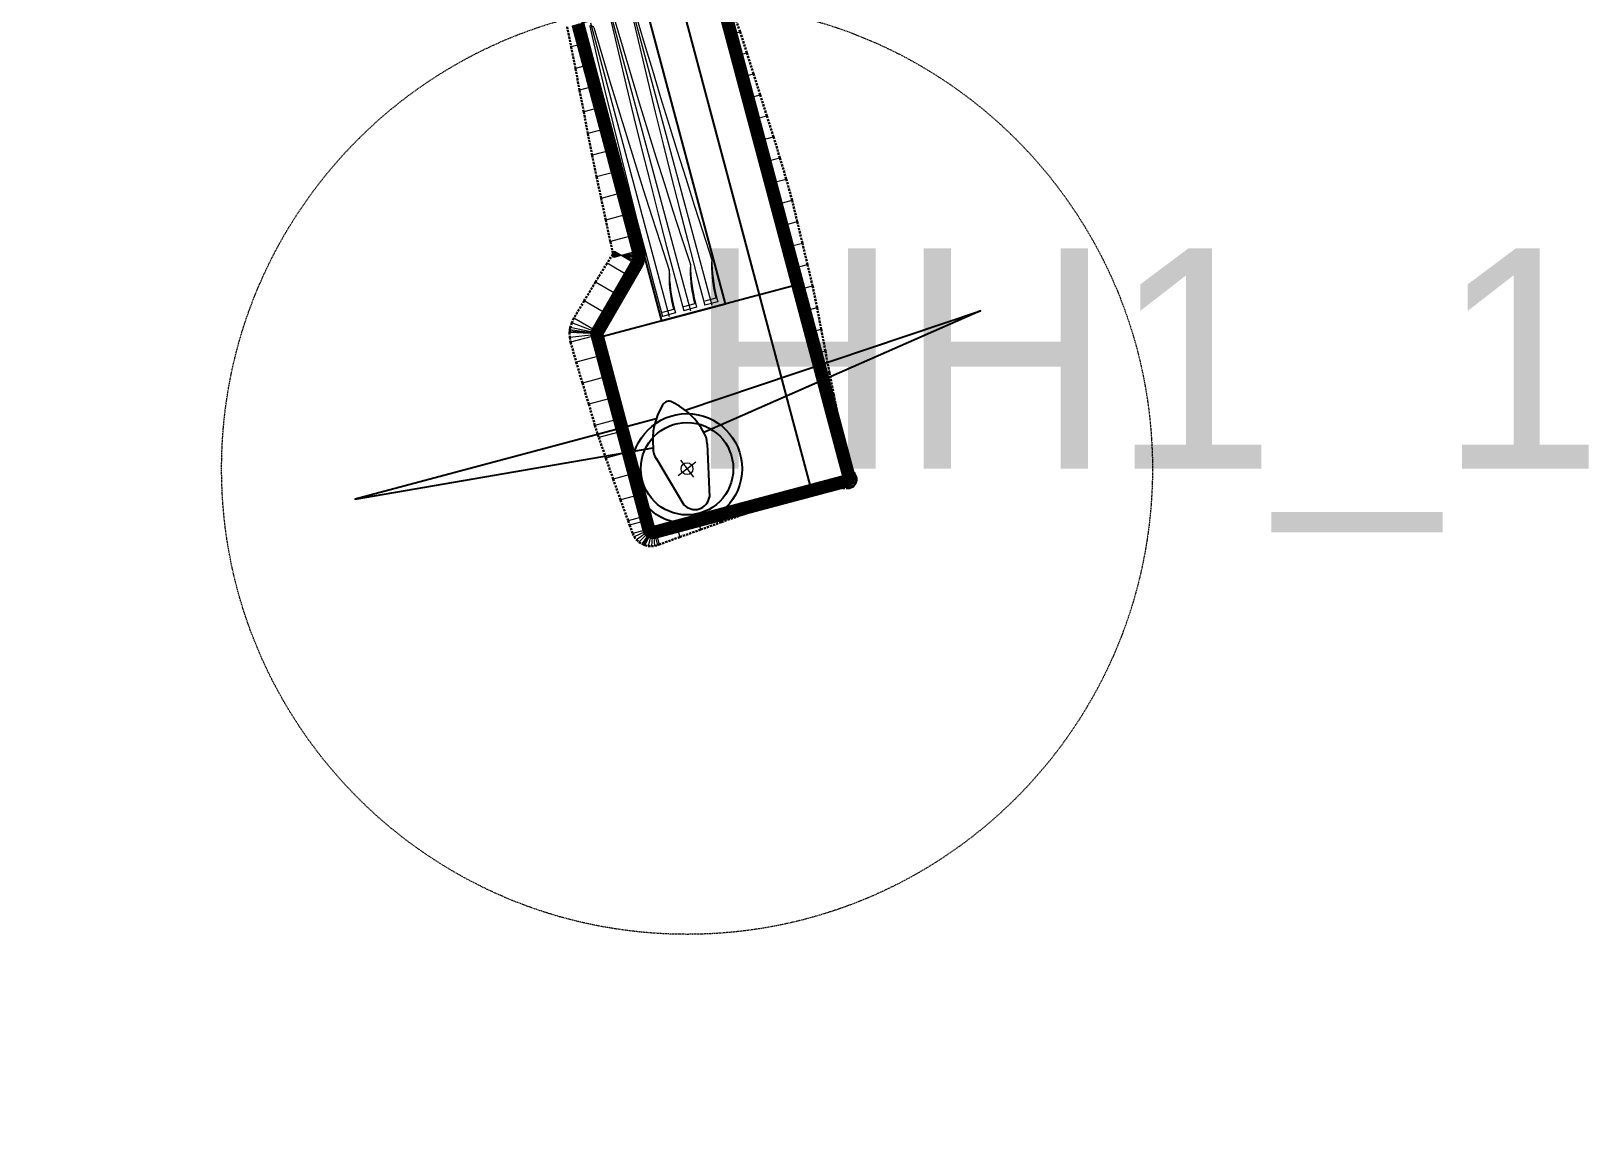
# Model space of a CAD drawing. Header units: metres. Extents: x 544752 to 548977, y 1840603 to 1844608.
# Drawn here: x 547932.8 to 548286.6, y 1840602.9 to 1840851.2 of the extents above; entities that cross this region are included whole.
import ezdxf

# ---------------------------------------------------------------- set-up
doc = ezdxf.new("R2010")
doc.units = ezdxf.units.M
doc.header["$MEASUREMENT"] = 0
doc.linetypes.add('ACAD_ISO02W100', pattern=[15, 12, -3])
doc.linetypes.add('Anordnung Grundriss$0$GESTRICHELT', pattern=[0.75, 0.5, -0.25])
doc.layers.add('Anordnung Grundriss$0$FBC-Windkraftstandort', color=7, linetype='Continuous')
doc.layers.add('C-ROAD', color=7, linetype='Continuous')
for name, color, linetype, lineweight in [('C-ROAD-CORR', 5, 'Continuous', 0), ('C-ROAD-MARK', 212, 'Continuous', 0), ('C-ROAD-STAN', 11, 'Continuous', 0), ('Line5', 5, 'Continuous', 13), ('Line7', 7, 'Continuous', 20), ('Đường', 5, 'ACAD_ISO02W100', 5)]:
    doc.layers.add(name, color=color, linetype=linetype, lineweight=lineweight)

# ---------------------------------------------------------------- blocks, each defined once
blk = doc.blocks.new('TB')
at = {"layer": 'Anordnung Grundriss$0$FBC-Windkraftstandort', "color": 1, "ltscale": 0.2}
for points in [[(-10.82, 8.26), (15.12, 74.06), (-4.2, 8.21)], [(-1.79, 7.15), (7.8, -0.26)], [(-13.55, 1.93), (-43.7, -62.06), (-8.99, -2.86)], [(-6.56, -3.89), (5.41, -5.8)]]:
    blk.add_lwpolyline(points, dxfattribs=at)
for radius in [12.5, 10.5]:
    blk.add_circle((-0.4, 0), radius, dxfattribs=at)
for centre, radius, start, end in [((-13.57, 5.69), 1.57, 109.7536, 203.5071), ((-7.62, -6.81), 15.4, 77.1765, 114.8722), ((-4.73, 3.7), 4.54, 49.5307, 83.3267), ((-0.39, 9.92), 15.4, 198.3885, 236.0841), ((-6.07, 0.61), 4.54, 229.934, 263.7299), ((5.26, -2.45), 3.36, 272.6116, 40.6491)]:
    blk.add_arc(centre, radius, start, end, dxfattribs=at)
at = {"layer": 'Defpoints', "color": 5, "linetype": 'Anordnung Grundriss$0$GESTRICHELT', "lineweight": 5, "ltscale": 0.2}
blk.add_circle((-0.4, 0), 105.73, dxfattribs=at)
at = {"layer": 'Line7', "color": 4, "lineweight": 5}
for p, q in [((-2.87, 0.11), (2.06, -0.11)), ((-0.52, -2.57), (-0.29, 2.57))]:
    blk.add_line(p, q, dxfattribs=at)
at = {"layer": 'Line7', "color": 1}
blk.add_circle((-0.4, 0), 1.35, dxfattribs=at)
blk = doc.blocks.new('FREFEWRFERWF')
at = {"layer": 'Line5', "color": 5}
for p, q in [((-12.76, -0.82), (-14.44, 70.21)), ((-7.21, -0.68), (-8.89, 70.34)), ((-1.67, -0.55), (-3.35, 70.47)), ((-14.24, 0.57), (-11.33, 0.64)), ((-8.7, 0.7), (-5.79, 0.77)), ((-3.36, -0.08), (0, 0)), ((-3.16, 0.83), (-0.25, 0.9)), ((-14.45, -0.34), (-11.09, -0.26)), ((-8.91, -0.21), (-5.54, -0.13))]:
    blk.add_line(p, q, dxfattribs=at)
at = {"layer": 'Line5', "color": 5, "flags": 128}
for points in [[(-14.86, 69.09), (-14.81, 69.18), (-14.74, 69.28), (-14.67, 69.36), (-14.59, 69.44), (-14.5, 69.5), (-14.4, 69.56), (-14.3, 69.61), (-14.19, 69.65), (-14.08, 69.68)], [(-14.08, 69.68), (-14.07, 69.68), (-14.05, 69.68), (-14.03, 69.67), (-14.02, 69.67), (-14, 69.65), (-13.99, 69.64), (-13.98, 69.63), (-13.98, 69.61), (-13.98, 69.59)], [(-13.98, 69.59), (-13.51, 61.84), (-13.08, 54.08), (-12.69, 46.32), (-12.33, 38.56), (-12.01, 30.8), (-11.73, 23.04), (-11.48, 15.27), (-11.26, 7.5), (-11.09, -0.26)], [(-9.33, 69.18), (-9.33, 69.18), (-9.33, 69.19), (-9.33, 69.19), (-9.33, 69.2), (-9.33, 69.2), (-9.33, 69.21), (-9.33, 69.21), (-9.32, 69.21), (-9.32, 69.22)], [(-9.32, 69.22), (-9.27, 69.32), (-9.2, 69.41), (-9.13, 69.49), (-9.04, 69.57), (-8.95, 69.64), (-8.86, 69.69), (-8.76, 69.74), (-8.65, 69.78), (-8.54, 69.81)], [(-8.54, 69.81), (-8.52, 69.81), (-8.51, 69.81), (-8.49, 69.8), (-8.47, 69.8), (-8.46, 69.79), (-8.45, 69.77), (-8.44, 69.76), (-8.44, 69.74), (-8.43, 69.72)], [(-8.43, 69.72), (-7.97, 61.97), (-7.54, 54.21), (-7.15, 46.45), (-6.79, 38.69), (-6.47, 30.93), (-6.18, 23.17), (-5.93, 15.4), (-5.72, 7.64), (-5.54, -0.13)], [(-3.79, 69.31), (-3.82, 62.71), (-3.87, 56.12), (-3.94, 49.52), (-4.04, 42.93), (-4.16, 36.33), (-4.3, 29.74), (-4.47, 23.14), (-4.66, 16.55), (-4.87, 9.96)], [(-3.79, 69.31), (-3.79, 69.31), (-3.79, 69.32), (-3.79, 69.32), (-3.79, 69.33), (-3.78, 69.33), (-3.78, 69.34), (-3.78, 69.34), (-3.78, 69.35), (-3.78, 69.35)], [(-3.78, 69.35), (-3.72, 69.45), (-3.66, 69.54), (-3.58, 69.62), (-3.5, 69.7), (-3.41, 69.77), (-3.31, 69.83), (-3.21, 69.87), (-3.11, 69.91), (-3, 69.94)], [(-3, 69.94), (-2.98, 69.94), (-2.96, 69.94), (-2.95, 69.94), (-2.93, 69.93), (-2.92, 69.92), (-2.91, 69.9), (-2.9, 69.89), (-2.89, 69.87), (-2.89, 69.86)], [(-2.89, 69.86), (-2.43, 62.1), (-2, 54.34), (-1.6, 46.58), (-1.25, 38.82), (-0.93, 31.06), (-0.64, 23.3), (-0.39, 15.53), (-0.18, 7.77), (0, 0)], [(-14.87, 69.05), (-14.9, 62.45), (-14.95, 55.86), (-15.03, 49.26), (-15.12, 42.67), (-15.24, 36.07), (-15.39, 29.48), (-15.56, 22.88), (-15.75, 16.29), (-15.96, 9.7)], [(-14.87, 69.05), (-14.87, 69.05), (-14.87, 69.06), (-14.87, 69.06), (-14.87, 69.07), (-14.87, 69.07), (-14.87, 69.07), (-14.87, 69.08), (-14.87, 69.08), (-14.86, 69.09)], [(-9.33, 69.18), (-9.36, 62.58), (-9.41, 55.99), (-9.48, 49.39), (-9.58, 42.8), (-9.7, 36.2), (-9.85, 29.61), (-10.01, 23.01), (-10.2, 16.42), (-10.42, 9.83)], [(-15.94, 9.55), (-15.95, 9.57), (-15.95, 9.59), (-15.95, 9.6), (-15.96, 9.62), (-15.96, 9.63), (-15.96, 9.65), (-15.96, 9.67), (-15.96, 9.68), (-15.96, 9.7)], [(-15.94, 9.55), (-15.6, 8.59), (-15.3, 7.62), (-15.03, 6.63), (-14.8, 5.64), (-14.61, 4.63), (-14.46, 3.63), (-14.35, 2.61), (-14.28, 1.59), (-14.24, 0.57)], [(-15.94, 9.55), (-15.64, 8.48), (-15.38, 7.4), (-15.14, 6.31), (-14.95, 5.21), (-14.78, 4.11), (-14.65, 3), (-14.55, 1.89), (-14.48, 0.77), (-14.45, -0.34)], [(-10.4, 9.69), (-10.4, 9.7), (-10.41, 9.72), (-10.41, 9.73), (-10.41, 9.75), (-10.41, 9.76), (-10.42, 9.78), (-10.42, 9.8), (-10.42, 9.81), (-10.42, 9.83)], [(-10.4, 9.69), (-10.06, 8.72), (-9.75, 7.75), (-9.49, 6.76), (-9.26, 5.77), (-9.07, 4.77), (-8.92, 3.76), (-8.81, 2.74), (-8.73, 1.72), (-8.7, 0.7)], [(-10.4, 9.69), (-10.1, 8.61), (-9.83, 7.53), (-9.6, 6.44), (-9.4, 5.34), (-9.24, 4.24), (-9.1, 3.13), (-9, 2.02), (-8.94, 0.9), (-8.91, -0.21)], [(-4.86, 9.82), (-4.86, 9.83), (-4.86, 9.85), (-4.87, 9.86), (-4.87, 9.88), (-4.87, 9.9), (-4.87, 9.91), (-4.87, 9.93), (-4.87, 9.94), (-4.87, 9.96)], [(-4.86, 9.82), (-4.51, 8.85), (-4.21, 7.88), (-3.94, 6.89), (-3.72, 5.9), (-3.53, 4.9), (-3.38, 3.89), (-3.26, 2.87), (-3.19, 1.85), (-3.16, 0.83)], [(-4.86, 9.82), (-4.56, 8.74), (-4.29, 7.66), (-4.06, 6.57), (-3.86, 5.47), (-3.69, 4.37), (-3.56, 3.26), (-3.46, 2.15), (-3.39, 1.04), (-3.36, -0.08)]]:
    blk.add_lwpolyline(points, dxfattribs=at)
at = {"layer": 'Line7', "color": 7}
for p, q in [((-15.96, 9.63), (-15.96, 9.63)), ((-15.96, 9.63), (-15.96, 9.63)), ((-15.96, 9.63), (-15.96, 9.63)), ((-11.32, 9.73), (-11.32, 9.73)), ((-11.32, 9.73), (-11.32, 9.73)), ((-11.32, 9.73), (-11.32, 9.73)), ((-10.41, 9.76), (-10.41, 9.76)), ((-10.41, 9.76), (-10.41, 9.76)), ((-10.41, 9.76), (-10.41, 9.76)), ((-5.78, 9.87), (-5.78, 9.87)), ((-5.78, 9.87), (-5.78, 9.87)), ((-5.78, 9.87), (-5.78, 9.87)), ((-4.87, 9.89), (-4.87, 9.89)), ((-4.87, 9.89), (-4.87, 9.89)), ((-4.87, 9.89), (-4.87, 9.89)), ((-0.24, 10), (-0.24, 10)), ((-0.24, 10), (-0.24, 10)), ((-0.24, 10), (-0.24, 10))]:
    blk.add_line(p, q, dxfattribs=at)
blk = doc.blocks.new('RFEWF34RF')
blk.add_lwpolyline([(467558.37, 1441381.47), (467628.37, 1441381.47), (467628.37, 1441366.47), (467558.37, 1441366.47)], close=True)
at = {"xscale": 0.9, "yscale": 0.9714285714285716, "zscale": 0.9714285714285716, "rotation": 268.6444939923905}
blk.add_blockref('FREFEWRFERWF', (467559.27, 1441366.93), dxfattribs=at)
blk = doc.blocks.new('GFERFERF')
blk.add_lwpolyline([(467513.37, 1441358.47), (467628.37, 1441358.47), (467628.37, 1441366.47), (467513.37, 1441366.47)], close=True)
blk = doc.blocks.new('VƯERFEWRFER')
blk.add_lwpolyline([(467558.37, 1441403.47), (467513.37, 1441403.47), (467513.37, 1441358.47), (467558.37, 1441358.47)], close=True)
blk = doc.blocks.new('fcwdăed')
at = {"xscale": -1, "rotation": 19.89216182940478}
for name, p in [('GFERFERF', (1396356.81, 242240.54, -3.32)), ('VƯERFEWRFER', (1396369.4, 242205.74, -3.32)), ('RFEWF34RF', (1396367.36, 242211.39, -3.32))]:
    blk.add_blockref(name, p, dxfattribs=at)
blk = doc.blocks.new('STA')
blk.add_circle((0, 0), 0.036)
blk = doc.blocks.new('PI')
h = blk.add_hatch(color=256)
h.dxf.hatch_style = 1
h.paths.add_polyline_path([(0.011, 0, 1), (-0.011, 0, 1)])
at = {"xscale": 0.3048, "yscale": 0.3048, "zscale": 0.3048}
blk.add_blockref('STA', (0, 0), dxfattribs=at)

msp = doc.modelspace()

# ---------------------------------------------------------------- linework, layer by layer
at = {"layer": 'C-ROAD', "color": 3, "linetype": 'Continuous', "lineweight": 13}
for p, q in [((548071.17, 1840799.71), (548070.34, 1840798.26)), ((548070.74, 1840801.32), (548071.17, 1840799.71)), ((548061.46, 1840782.93), (548061.25, 1840782.57)), ((548061.25, 1840782.57), (548061.36, 1840782.17)), ((548117.81, 1840749.01), (548118.77, 1840749.27)), ((548118.77, 1840749.27), (548118.52, 1840750.23)), ((548073.1, 1840738.13), (548073.36, 1840737.16)), ((548073.36, 1840737.16), (548074.33, 1840737.42))]:
    msp.add_line(p, q, dxfattribs=at)
at = {"layer": 'C-ROAD', "color": 1, "linetype": 'ACAD_ISO02W100', "lineweight": 60, "ltscale": 0.1, "const_width": 3, "flags": 128}
for points in [[(548118.52, 1840750.23), (548088.89, 1840861.35)], [(548057, 1840852.85), (548070.74, 1840801.32)], [(548070.34, 1840798.26), (548061.46, 1840782.93)], [(548061.36, 1840782.17), (548067.16, 1840760.42)], [(548067.16, 1840760.42), (548073.1, 1840738.13)], [(548074.33, 1840737.42), (548117.81, 1840749.01)]]:
    msp.add_lwpolyline(points, dxfattribs=at)
at = {"layer": 'C-ROAD', "color": 1, "linetype": 'ACAD_ISO02W100', "lineweight": -3, "ltscale": 0.1, "const_width": 3, "flags": 128}
for points in [[(548070.74, 1840801.32, -0.19891), (548070.34, 1840798.26)], [(548061.46, 1840782.93, 0.198912), (548061.36, 1840782.17)], [(548117.81, 1840749.01, 0.414214), (548118.52, 1840750.23)], [(548073.1, 1840738.13, 0.414214), (548074.33, 1840737.42)]]:
    msp.add_lwpolyline(points, format="xyb", dxfattribs=at)
at = {"layer": 'C-ROAD-CORR', "color": 160, "linetype": 'Continuous'}
for p, q in [((548091.78, 1840850.52, 500.94), (548093.83, 1840851.07, 503.07)), ((548091.78, 1840850.52, 500.94), (548093.83, 1840851.07, 503.07)), ((548091.78, 1840850.52, 500.94), (548093.83, 1840851.07, 503.07)), ((548091.78, 1840850.52, 500.94), (548093.83, 1840851.07, 503.07)), ((548058.2, 1840848.36, 501.07), (548055.47, 1840847.63, 503.9)), ((548058.2, 1840848.36, 501.07), (548055.47, 1840847.63, 503.9)), ((548058.2, 1840848.36, 501.07), (548055.47, 1840847.63, 503.9)), ((548058.2, 1840848.36, 501.07), (548055.47, 1840847.63, 503.9)), ((548093.06, 1840845.69, 500.84), (548095.38, 1840846.3, 503.24)), ((548093.06, 1840845.69, 500.84), (548095.38, 1840846.3, 503.24)), ((548093.06, 1840845.69, 500.84), (548095.38, 1840846.3, 503.24)), ((548093.06, 1840845.69, 500.84), (548095.38, 1840846.3, 503.24)), ((548059.49, 1840843.53, 500.97), (548056.45, 1840842.72, 504.11)), ((548059.49, 1840843.53, 500.97), (548056.45, 1840842.72, 504.11)), ((548059.49, 1840843.53, 500.97), (548056.45, 1840842.72, 504.11)), ((548059.49, 1840843.53, 500.97), (548056.45, 1840842.72, 504.11)), ((548094.35, 1840840.86, 500.74), (548096.88, 1840841.53, 503.36)), ((548094.35, 1840840.86, 500.74), (548096.88, 1840841.53, 503.36)), ((548094.35, 1840840.86, 500.74), (548096.88, 1840841.53, 503.36)), ((548094.35, 1840840.86, 500.74), (548096.88, 1840841.53, 503.36)), ((548060.77, 1840838.7, 500.87), (548057.38, 1840837.79, 504.39)), ((548060.77, 1840838.7, 500.87), (548057.38, 1840837.79, 504.39)), ((548060.77, 1840838.7, 500.87), (548057.38, 1840837.79, 504.39)), ((548060.77, 1840838.7, 500.87), (548057.38, 1840837.79, 504.39)), ((548062.06, 1840833.87, 500.77), (548058.33, 1840832.87, 504.64)), ((548062.06, 1840833.87, 500.77), (548058.33, 1840832.87, 504.64)), ((548062.06, 1840833.87, 500.77), (548058.33, 1840832.87, 504.64)), ((548062.06, 1840833.87, 500.77), (548058.33, 1840832.87, 504.64)), ((548095.64, 1840836.02, 500.64), (548098.38, 1840836.76, 503.48)), ((548095.64, 1840836.02, 500.64), (548098.38, 1840836.76, 503.48)), ((548095.64, 1840836.02, 500.64), (548098.38, 1840836.76, 503.48)), ((548095.64, 1840836.02, 500.64), (548098.38, 1840836.76, 503.48)), ((548096.93, 1840831.19, 500.54), (548099.89, 1840831.98, 503.6)), ((548096.93, 1840831.19, 500.54), (548099.89, 1840831.98, 503.6)), ((548096.93, 1840831.19, 500.54), (548099.89, 1840831.98, 503.6)), ((548096.93, 1840831.19, 500.54), (548099.89, 1840831.98, 503.6)), ((548063.35, 1840829.04, 500.67), (548059.27, 1840827.95, 504.89)), ((548063.35, 1840829.04, 500.67), (548059.27, 1840827.95, 504.89)), ((548063.35, 1840829.04, 500.67), (548059.27, 1840827.95, 504.89)), ((548063.35, 1840829.04, 500.67), (548059.27, 1840827.95, 504.89)), ((548098.22, 1840826.36, 500.44), (548101.43, 1840827.22, 503.77)), ((548098.22, 1840826.36, 500.44), (548101.43, 1840827.22, 503.77)), ((548098.22, 1840826.36, 500.44), (548101.43, 1840827.22, 503.77)), ((548098.22, 1840826.36, 500.44), (548101.43, 1840827.22, 503.77)), ((548064.64, 1840824.2, 500.57), (548060.22, 1840823.03, 505.15)), ((548064.64, 1840824.2, 500.57), (548060.22, 1840823.03, 505.15)), ((548064.64, 1840824.2, 500.57), (548060.22, 1840823.03, 505.15)), ((548064.64, 1840824.2, 500.57), (548060.22, 1840823.03, 505.15)), ((548065.93, 1840819.37, 500.47), (548061.25, 1840818.13, 505.31)), ((548065.93, 1840819.37, 500.47), (548061.25, 1840818.13, 505.31)), ((548065.93, 1840819.37, 500.47), (548061.25, 1840818.13, 505.31)), ((548065.93, 1840819.37, 500.47), (548061.25, 1840818.13, 505.31)), ((548099.5, 1840821.53, 500.34), (548102.89, 1840822.43, 503.85)), ((548099.5, 1840821.53, 500.34), (548102.89, 1840822.43, 503.85)), ((548099.5, 1840821.53, 500.34), (548102.89, 1840822.43, 503.85)), ((548099.5, 1840821.53, 500.34), (548102.89, 1840822.43, 503.85)), ((548100.79, 1840816.7, 500.24), (548104.33, 1840817.64, 503.9)), ((548100.79, 1840816.7, 500.24), (548104.33, 1840817.64, 503.9)), ((548100.79, 1840816.7, 500.24), (548104.33, 1840817.64, 503.9)), ((548100.79, 1840816.7, 500.24), (548104.33, 1840817.64, 503.9)), ((548067.22, 1840814.54, 500.37), (548062.29, 1840813.23, 505.47)), ((548067.22, 1840814.54, 500.37), (548062.29, 1840813.23, 505.47)), ((548067.22, 1840814.54, 500.37), (548062.29, 1840813.23, 505.47)), ((548067.22, 1840814.54, 500.37), (548062.29, 1840813.23, 505.47)), ((548102.08, 1840811.87, 500.14), (548105.66, 1840812.82, 503.84)), ((548102.08, 1840811.87, 500.14), (548105.66, 1840812.82, 503.84)), ((548102.08, 1840811.87, 500.14), (548105.66, 1840812.82, 503.84)), ((548102.08, 1840811.87, 500.14), (548105.66, 1840812.82, 503.84)), ((548068.5, 1840809.71, 500.27), (548063.33, 1840808.33, 505.63)), ((548068.5, 1840809.71, 500.27), (548063.33, 1840808.33, 505.63)), ((548068.5, 1840809.71, 500.27), (548063.33, 1840808.33, 505.63)), ((548068.5, 1840809.71, 500.27), (548063.33, 1840808.33, 505.63)), ((548103.37, 1840807.04, 500.04), (548106.83, 1840807.96, 503.62)), ((548103.37, 1840807.04, 500.04), (548106.83, 1840807.96, 503.62)), ((548103.37, 1840807.04, 500.04), (548106.83, 1840807.96, 503.62)), ((548103.37, 1840807.04, 500.04), (548106.83, 1840807.96, 503.62)), ((548069.79, 1840804.88, 500.17), (548064.37, 1840803.43, 505.78)), ((548069.79, 1840804.88, 500.17), (548064.37, 1840803.43, 505.78)), ((548069.79, 1840804.88, 500.17), (548064.37, 1840803.43, 505.78)), ((548069.79, 1840804.88, 500.17), (548064.37, 1840803.43, 505.78)), ((548104.66, 1840802.21, 499.94), (548107.99, 1840803.1, 503.39)), ((548104.66, 1840802.21, 499.94), (548107.99, 1840803.1, 503.39)), ((548104.66, 1840802.21, 499.94), (548107.99, 1840803.1, 503.39)), ((548104.66, 1840802.21, 499.94), (548107.99, 1840803.1, 503.39)), ((548068.76, 1840795.54, 500), (548063.62, 1840798.51, 505.93)), ((548068.76, 1840795.54, 500), (548063.62, 1840798.51, 505.93)), ((548068.76, 1840795.54, 500), (548063.62, 1840798.51, 505.93)), ((548068.76, 1840795.54, 500), (548063.62, 1840798.51, 505.93)), ((548070.87, 1840800.02, 500.07), (548065.07, 1840800.4, 505.88)), ((548070.87, 1840800.02, 500.07), (548065.07, 1840800.4, 505.88)), ((548070.87, 1840800.02, 500.07), (548065.07, 1840800.4, 505.88)), ((548070.87, 1840800.02, 500.07), (548065.07, 1840800.4, 505.88)), ((548070.88, 1840800.27, 500.08), (548065.07, 1840800.28, 505.89)), ((548070.88, 1840800.27, 500.08), (548065.07, 1840800.28, 505.89)), ((548070.88, 1840800.27, 500.08), (548065.07, 1840800.28, 505.89)), ((548070.88, 1840800.27, 500.08), (548065.07, 1840800.28, 505.89)), ((548070.84, 1840799.75, 500.07), (548065.08, 1840800.51, 505.88)), ((548070.84, 1840799.75, 500.07), (548065.08, 1840800.51, 505.88)), ((548070.84, 1840799.75, 500.07), (548065.08, 1840800.51, 505.88)), ((548070.84, 1840799.75, 500.07), (548065.08, 1840800.51, 505.88)), ((548070.84, 1840800.8, 500.09), (548065.09, 1840800.05, 505.89)), ((548070.84, 1840800.8, 500.09), (548065.09, 1840800.05, 505.89)), ((548070.84, 1840800.8, 500.09), (548065.09, 1840800.05, 505.89)), ((548070.84, 1840800.8, 500.09), (548065.09, 1840800.05, 505.89)), ((548070.74, 1840799.23, 500.06), (548065.13, 1840800.74, 505.87)), ((548070.74, 1840799.23, 500.06), (548065.13, 1840800.74, 505.87)), ((548070.74, 1840799.23, 500.06), (548065.13, 1840800.74, 505.87)), ((548070.74, 1840799.23, 500.06), (548065.13, 1840800.74, 505.87)), ((548070.74, 1840801.32, 500.1), (548065.14, 1840799.82, 505.9)), ((548070.74, 1840801.32, 500.1), (548065.14, 1840799.82, 505.9)), ((548070.74, 1840801.32, 500.1), (548065.14, 1840799.82, 505.9)), ((548070.74, 1840801.32, 500.1), (548065.14, 1840799.82, 505.9)), ((548070.57, 1840798.74, 500.05), (548065.2, 1840800.97, 505.86)), ((548070.57, 1840798.74, 500.05), (548065.2, 1840800.97, 505.86)), ((548070.57, 1840798.74, 500.05), (548065.2, 1840800.97, 505.86)), ((548070.57, 1840798.74, 500.05), (548065.2, 1840800.97, 505.86)), ((548070.34, 1840798.26, 500.04), (548065.31, 1840801.18, 505.85)), ((548070.34, 1840798.26, 500.04), (548065.31, 1840801.18, 505.85)), ((548070.34, 1840798.26, 500.04), (548065.31, 1840801.18, 505.85)), ((548070.34, 1840798.26, 500.04), (548065.31, 1840801.18, 505.85)), ((548105.95, 1840797.38, 499.84), (548109.15, 1840798.23, 503.16)), ((548105.95, 1840797.38, 499.84), (548109.15, 1840798.23, 503.16)), ((548105.95, 1840797.38, 499.84), (548109.15, 1840798.23, 503.16)), ((548105.95, 1840797.38, 499.84), (548109.15, 1840798.23, 503.16)), ((548066.25, 1840791.21, 499.93), (548060.99, 1840794.25, 506.01)), ((548066.25, 1840791.21, 499.93), (548060.99, 1840794.25, 506.01)), ((548066.25, 1840791.21, 499.93), (548060.99, 1840794.25, 506.01)), ((548066.25, 1840791.21, 499.93), (548060.99, 1840794.25, 506.01)), ((548107.23, 1840792.54, 499.74), (548110.31, 1840793.36, 502.93)), ((548107.23, 1840792.54, 499.74), (548110.31, 1840793.36, 502.93)), ((548107.23, 1840792.54, 499.74), (548110.31, 1840793.36, 502.93)), ((548107.23, 1840792.54, 499.74), (548110.31, 1840793.36, 502.93)), ((548063.75, 1840786.88, 499.86), (548058.43, 1840789.96, 506)), ((548063.75, 1840786.88, 499.86), (548058.43, 1840789.96, 506)), ((548063.75, 1840786.88, 499.86), (548058.43, 1840789.96, 506)), ((548063.75, 1840786.88, 499.86), (548058.43, 1840789.96, 506)), ((548108.52, 1840787.71, 499.64), (548111.32, 1840788.46, 502.53)), ((548108.52, 1840787.71, 499.64), (548111.32, 1840788.46, 502.53)), ((548108.52, 1840787.71, 499.64), (548111.32, 1840788.46, 502.53)), ((548108.52, 1840787.71, 499.64), (548111.32, 1840788.46, 502.53)), ((548061.35, 1840782.64, 499.79), (548055.27, 1840783.94, 506)), ((548061.35, 1840782.64, 499.79), (548055.27, 1840783.94, 506)), ((548061.35, 1840782.64, 499.79), (548055.27, 1840783.94, 506)), ((548061.35, 1840782.64, 499.79), (548055.27, 1840783.94, 506)), ((548061.39, 1840782.79, 499.79), (548055.6, 1840785.02, 506)), ((548061.39, 1840782.79, 499.79), (548055.6, 1840785.02, 506)), ((548061.39, 1840782.79, 499.79), (548055.6, 1840785.02, 506)), ((548061.39, 1840782.79, 499.79), (548055.6, 1840785.02, 506)), ((548061.46, 1840782.93, 499.79), (548056.09, 1840786.04, 506)), ((548061.46, 1840782.93, 499.79), (548056.09, 1840786.04, 506)), ((548061.46, 1840782.93, 499.79), (548056.09, 1840786.04, 506)), ((548061.46, 1840782.93, 499.79), (548056.09, 1840786.04, 506)), ((548061.33, 1840782.48, 499.78), (548055.12, 1840782.82, 506)), ((548061.33, 1840782.48, 499.78), (548055.12, 1840782.82, 506)), ((548061.33, 1840782.48, 499.78), (548055.12, 1840782.82, 506)), ((548061.33, 1840782.48, 499.78), (548055.12, 1840782.82, 506)), ((548061.33, 1840782.52, 499.79), (548055.14, 1840783.08, 506)), ((548061.33, 1840782.52, 499.79), (548055.14, 1840783.08, 506)), ((548061.33, 1840782.52, 499.79), (548055.14, 1840783.08, 506)), ((548061.33, 1840782.52, 499.79), (548055.14, 1840783.08, 506)), ((548061.33, 1840782.33, 499.78), (548055.14, 1840781.68, 506)), ((548061.33, 1840782.33, 499.78), (548055.14, 1840781.68, 506)), ((548061.33, 1840782.33, 499.78), (548055.14, 1840781.68, 506)), ((548061.33, 1840782.33, 499.78), (548055.14, 1840781.68, 506)), ((548061.33, 1840782.56, 499.79), (548055.17, 1840783.38, 506)), ((548061.33, 1840782.56, 499.79), (548055.17, 1840783.38, 506)), ((548061.33, 1840782.56, 499.79), (548055.17, 1840783.38, 506)), ((548061.33, 1840782.56, 499.79), (548055.17, 1840783.38, 506)), ((548061.36, 1840782.17, 499.78), (548055.35, 1840780.57, 506)), ((548061.36, 1840782.17, 499.78), (548055.35, 1840780.57, 506)), ((548061.36, 1840782.17, 499.78), (548055.35, 1840780.57, 506)), ((548061.36, 1840782.17, 499.78), (548055.35, 1840780.57, 506)), ((548109.81, 1840782.88, 499.54), (548112.28, 1840783.54, 502.1)), ((548109.81, 1840782.88, 499.54), (548112.28, 1840783.54, 502.1)), ((548109.81, 1840782.88, 499.54), (548112.28, 1840783.54, 502.1)), ((548109.81, 1840782.88, 499.54), (548112.28, 1840783.54, 502.1)), ((548062.56, 1840777.68, 499.69), (548056.61, 1840776.09, 505.84)), ((548062.56, 1840777.68, 499.69), (548056.61, 1840776.09, 505.84)), ((548062.56, 1840777.68, 499.69), (548056.61, 1840776.09, 505.84)), ((548062.56, 1840777.68, 499.69), (548056.61, 1840776.09, 505.84)), ((548111.1, 1840778.05, 499.44), (548113.21, 1840778.61, 501.62)), ((548111.1, 1840778.05, 499.44), (548113.21, 1840778.61, 501.62)), ((548111.1, 1840778.05, 499.44), (548113.21, 1840778.61, 501.62)), ((548111.1, 1840778.05, 499.44), (548113.21, 1840778.61, 501.62)), ((548112.39, 1840773.22, 499.34), (548114.13, 1840773.68, 501.15)), ((548112.39, 1840773.22, 499.34), (548114.13, 1840773.68, 501.15)), ((548112.39, 1840773.22, 499.34), (548114.13, 1840773.68, 501.15)), ((548112.39, 1840773.22, 499.34), (548114.13, 1840773.68, 501.15)), ((548063.84, 1840772.85, 499.59), (548058.04, 1840771.3, 505.59)), ((548063.84, 1840772.85, 499.59), (548058.04, 1840771.3, 505.59)), ((548063.84, 1840772.85, 499.59), (548058.04, 1840771.3, 505.59)), ((548063.84, 1840772.85, 499.59), (548058.04, 1840771.3, 505.59)), ((548065.13, 1840768.02, 499.49), (548059.48, 1840766.51, 505.34)), ((548065.13, 1840768.02, 499.49), (548059.48, 1840766.51, 505.34)), ((548065.13, 1840768.02, 499.49), (548059.48, 1840766.51, 505.34)), ((548065.13, 1840768.02, 499.49), (548059.48, 1840766.51, 505.34)), ((548113.68, 1840768.39, 499.24), (548115.1, 1840768.77, 500.72)), ((548113.68, 1840768.39, 499.24), (548115.1, 1840768.77, 500.72)), ((548113.68, 1840768.39, 499.24), (548115.1, 1840768.77, 500.72)), ((548113.68, 1840768.39, 499.24), (548115.1, 1840768.77, 500.72)), ((548066.42, 1840763.19, 499.39), (548060.87, 1840761.71, 505.13)), ((548066.42, 1840763.19, 499.39), (548060.87, 1840761.71, 505.13)), ((548066.42, 1840763.19, 499.39), (548060.87, 1840761.71, 505.13)), ((548066.42, 1840763.19, 499.39), (548060.87, 1840761.71, 505.13)), ((548114.96, 1840763.56, 499.14), (548116.08, 1840763.86, 500.3)), ((548114.96, 1840763.56, 499.14), (548116.08, 1840763.86, 500.3)), ((548114.96, 1840763.56, 499.14), (548116.08, 1840763.86, 500.3)), ((548114.96, 1840763.56, 499.14), (548116.08, 1840763.86, 500.3)), ((548067.16, 1840760.42, 499.33), (548061.74, 1840758.97, 504.94)), ((548067.16, 1840760.42, 499.33), (548061.74, 1840758.97, 504.94)), ((548067.16, 1840760.42, 499.33), (548061.74, 1840758.97, 504.94)), ((548067.16, 1840760.42, 499.33), (548061.74, 1840758.97, 504.94)), ((548068.45, 1840755.59, 499.23), (548063.37, 1840754.23, 504.48)), ((548068.45, 1840755.59, 499.23), (548063.37, 1840754.23, 504.48)), ((548068.45, 1840755.59, 499.23), (548063.37, 1840754.23, 504.48)), ((548068.45, 1840755.59, 499.23), (548063.37, 1840754.23, 504.48)), ((548116.25, 1840758.73, 499.04), (548116.76, 1840758.86, 499.57)), ((548116.25, 1840758.73, 499.04), (548116.76, 1840758.86, 499.57)), ((548116.25, 1840758.73, 499.04), (548116.76, 1840758.86, 499.57)), ((548116.25, 1840758.73, 499.04), (548116.76, 1840758.86, 499.57)), ((548117.54, 1840753.89, 498.94), (548117.88, 1840753.98, 498.71)), ((548117.54, 1840753.89, 498.94), (548117.88, 1840753.98, 498.71)), ((548117.54, 1840753.89, 498.94), (548117.88, 1840753.98, 498.71)), ((548117.54, 1840753.89, 498.94), (548117.88, 1840753.98, 498.71)), ((548069.73, 1840750.75, 499.13), (548065.01, 1840749.5, 504.01)), ((548069.73, 1840750.75, 499.13), (548065.01, 1840749.5, 504.01)), ((548069.73, 1840750.75, 499.13), (548065.01, 1840749.5, 504.01)), ((548069.73, 1840750.75, 499.13), (548065.01, 1840749.5, 504.01)), ((548117.81, 1840749.01, 498.85), (548118.23, 1840747.42, 497.75)), ((548117.81, 1840749.01, 498.85), (548118.23, 1840747.42, 497.75)), ((548117.81, 1840749.01, 498.85), (548118.23, 1840747.42, 497.75)), ((548117.81, 1840749.01, 498.85), (548118.23, 1840747.42, 497.75)), ((548117.97, 1840749.07, 498.85), (548118.71, 1840747.48, 497.67)), ((548117.97, 1840749.07, 498.85), (548118.71, 1840747.48, 497.67)), ((548117.97, 1840749.07, 498.85), (548118.71, 1840747.48, 497.67)), ((548117.97, 1840749.07, 498.85), (548118.71, 1840747.48, 497.67)), ((548118.12, 1840749.16, 498.85), (548119.18, 1840747.64, 497.62)), ((548118.12, 1840749.16, 498.85), (548119.18, 1840747.64, 497.62)), ((548118.12, 1840749.16, 498.85), (548119.18, 1840747.64, 497.62)), ((548118.12, 1840749.16, 498.85), (548119.18, 1840747.64, 497.62)), ((548118.13, 1840749.16, 498.85), (548119.2, 1840747.66, 497.61)), ((548118.13, 1840749.16, 498.85), (548119.2, 1840747.66, 497.61)), ((548118.13, 1840749.16, 498.85), (548119.2, 1840747.66, 497.61)), ((548118.13, 1840749.16, 498.85), (548119.2, 1840747.66, 497.61)), ((548118.26, 1840749.27, 498.85), (548119.6, 1840747.92, 497.58)), ((548118.26, 1840749.27, 498.85), (548119.6, 1840747.92, 497.58)), ((548118.26, 1840749.27, 498.85), (548119.6, 1840747.92, 497.58)), ((548118.26, 1840749.27, 498.85), (548119.6, 1840747.92, 497.58)), ((548118.37, 1840749.4, 498.85), (548119.93, 1840748.3, 497.58)), ((548118.37, 1840749.4, 498.85), (548119.93, 1840748.3, 497.58)), ((548118.37, 1840749.4, 498.85), (548119.93, 1840748.3, 497.58)), ((548118.37, 1840749.4, 498.85), (548119.93, 1840748.3, 497.58)), ((548118.41, 1840749.48, 498.85), (548120.06, 1840748.52, 497.58)), ((548118.41, 1840749.48, 498.85), (548120.06, 1840748.52, 497.58)), ((548118.41, 1840749.48, 498.85), (548120.06, 1840748.52, 497.58)), ((548118.41, 1840749.48, 498.85), (548120.06, 1840748.52, 497.58)), ((548118.46, 1840749.55, 498.85), (548120.16, 1840748.75, 497.6)), ((548118.46, 1840749.55, 498.85), (548120.16, 1840748.75, 497.6)), ((548118.46, 1840749.55, 498.85), (548120.16, 1840748.75, 497.6)), ((548118.46, 1840749.55, 498.85), (548120.16, 1840748.75, 497.6)), ((548118.51, 1840749.72, 498.86), (548120.27, 1840749.24, 497.65)), ((548118.51, 1840749.72, 498.86), (548120.27, 1840749.24, 497.65)), ((548118.51, 1840749.72, 498.86), (548120.27, 1840749.24, 497.65)), ((548118.51, 1840749.72, 498.86), (548120.27, 1840749.24, 497.65)), ((548118.52, 1840750.23, 498.87), (548119.93, 1840750.61, 497.89)), ((548118.52, 1840750.23, 498.87), (548119.93, 1840750.61, 497.89)), ((548118.52, 1840750.23, 498.87), (548119.93, 1840750.61, 497.89)), ((548118.52, 1840750.23, 498.87), (548119.93, 1840750.61, 497.89)), ((548118.55, 1840750.06, 498.86), (548120.13, 1840750.2, 497.8)), ((548118.55, 1840750.06, 498.86), (548120.13, 1840750.2, 497.8)), ((548118.55, 1840750.06, 498.86), (548120.13, 1840750.2, 497.8)), ((548118.55, 1840750.06, 498.86), (548120.13, 1840750.2, 497.8)), ((548118.55, 1840749.89, 498.86), (548120.25, 1840749.74, 497.72)), ((548118.55, 1840749.89, 498.86), (548120.25, 1840749.74, 497.72)), ((548118.55, 1840749.89, 498.86), (548120.25, 1840749.74, 497.72)), ((548118.55, 1840749.89, 498.86), (548120.25, 1840749.74, 497.72)), ((548071.02, 1840745.92, 499.03), (548066.69, 1840744.77, 503.51)), ((548071.02, 1840745.92, 499.03), (548066.69, 1840744.77, 503.51)), ((548071.02, 1840745.92, 499.03), (548066.69, 1840744.77, 503.51)), ((548071.02, 1840745.92, 499.03), (548066.69, 1840744.77, 503.51)), ((548103.66, 1840745.24, 498.85), (548103.84, 1840744.55, 499.56)), ((548103.66, 1840745.24, 498.85), (548103.84, 1840744.55, 499.56)), ((548103.66, 1840745.24, 498.85), (548103.84, 1840744.55, 499.56)), ((548103.66, 1840745.24, 498.85), (548103.84, 1840744.55, 499.56)), ((548108.49, 1840746.53, 498.85), (548108.58, 1840746.18, 499.21)), ((548108.49, 1840746.53, 498.85), (548108.58, 1840746.18, 499.21)), ((548108.49, 1840746.53, 498.85), (548108.58, 1840746.18, 499.21)), ((548108.49, 1840746.53, 498.85), (548108.58, 1840746.18, 499.21)), ((548113.32, 1840747.81, 498.85), (548113.42, 1840747.45, 498.59)), ((548113.32, 1840747.81, 498.85), (548113.42, 1840747.45, 498.59)), ((548113.32, 1840747.81, 498.85), (548113.42, 1840747.45, 498.59)), ((548113.32, 1840747.81, 498.85), (548113.42, 1840747.45, 498.59)), ((548089.17, 1840741.37, 498.85), (548089.6, 1840739.73, 500.54)), ((548089.17, 1840741.37, 498.85), (548089.6, 1840739.73, 500.54)), ((548089.17, 1840741.37, 498.85), (548089.6, 1840739.73, 500.54)), ((548089.17, 1840741.37, 498.85), (548089.6, 1840739.73, 500.54)), ((548094, 1840742.66, 498.85), (548094.34, 1840741.39, 500.16)), ((548094, 1840742.66, 498.85), (548094.34, 1840741.39, 500.16)), ((548094, 1840742.66, 498.85), (548094.34, 1840741.39, 500.16)), ((548094, 1840742.66, 498.85), (548094.34, 1840741.39, 500.16)), ((548098.83, 1840743.95, 498.85), (548099.1, 1840742.95, 499.88)), ((548098.83, 1840743.95, 498.85), (548099.1, 1840742.95, 499.88)), ((548098.83, 1840743.95, 498.85), (548099.1, 1840742.95, 499.88)), ((548098.83, 1840743.95, 498.85), (548099.1, 1840742.95, 499.88)), ((548072.31, 1840741.09, 498.93), (548068.41, 1840740.05, 502.96)), ((548072.31, 1840741.09, 498.93), (548068.41, 1840740.05, 502.96)), ((548072.31, 1840741.09, 498.93), (548068.41, 1840740.05, 502.96)), ((548072.31, 1840741.09, 498.93), (548068.41, 1840740.05, 502.96)), ((548072.58, 1840740.1, 498.91), (548068.76, 1840739.08, 502.86)), ((548072.58, 1840740.1, 498.91), (548068.76, 1840739.08, 502.86)), ((548072.58, 1840740.1, 498.91), (548068.76, 1840739.08, 502.86)), ((548072.58, 1840740.1, 498.91), (548068.76, 1840739.08, 502.86)), ((548073.1, 1840738.13, 498.87), (548069.45, 1840737.15, 502.65)), ((548073.1, 1840738.13, 498.87), (548069.45, 1840737.15, 502.65)), ((548073.1, 1840738.13, 498.87), (548069.45, 1840737.15, 502.65)), ((548073.1, 1840738.13, 498.87), (548069.45, 1840737.15, 502.65)), ((548073.16, 1840737.96, 498.86), (548069.81, 1840736.4, 502.56)), ((548073.16, 1840737.96, 498.86), (548069.81, 1840736.4, 502.56)), ((548073.16, 1840737.96, 498.86), (548069.81, 1840736.4, 502.56)), ((548073.16, 1840737.96, 498.86), (548069.81, 1840736.4, 502.56)), ((548073.25, 1840737.81, 498.86), (548070.29, 1840735.75, 502.46)), ((548073.25, 1840737.81, 498.86), (548070.29, 1840735.75, 502.46)), ((548073.25, 1840737.81, 498.86), (548070.29, 1840735.75, 502.46)), ((548073.25, 1840737.81, 498.86), (548070.29, 1840735.75, 502.46)), ((548079.5, 1840738.8, 498.85), (548080.16, 1840736.35, 501.38)), ((548079.5, 1840738.8, 498.85), (548080.16, 1840736.35, 501.38)), ((548079.5, 1840738.8, 498.85), (548080.16, 1840736.35, 501.38)), ((548079.5, 1840738.8, 498.85), (548080.16, 1840736.35, 501.38)), ((548084.33, 1840740.09, 498.85), (548084.88, 1840738.04, 500.96)), ((548084.33, 1840740.09, 498.85), (548084.88, 1840738.04, 500.96)), ((548084.33, 1840740.09, 498.85), (548084.88, 1840738.04, 500.96)), ((548084.33, 1840740.09, 498.85), (548084.88, 1840738.04, 500.96)), ((548073.36, 1840737.68, 498.86), (548070.88, 1840735.2, 502.36)), ((548073.36, 1840737.68, 498.86), (548070.88, 1840735.2, 502.36)), ((548073.36, 1840737.68, 498.86), (548070.88, 1840735.2, 502.36)), ((548073.36, 1840737.68, 498.86), (548070.88, 1840735.2, 502.36)), ((548073.49, 1840737.56, 498.85), (548071.54, 1840734.78, 502.25)), ((548073.49, 1840737.56, 498.85), (548071.54, 1840734.78, 502.25)), ((548073.49, 1840737.56, 498.85), (548071.54, 1840734.78, 502.25)), ((548073.49, 1840737.56, 498.85), (548071.54, 1840734.78, 502.25)), ((548073.57, 1840737.52, 498.85), (548071.89, 1840734.62, 502.21)), ((548073.57, 1840737.52, 498.85), (548071.89, 1840734.62, 502.21)), ((548073.57, 1840737.52, 498.85), (548071.89, 1840734.62, 502.21)), ((548073.57, 1840737.52, 498.85), (548071.89, 1840734.62, 502.21)), ((548073.64, 1840737.48, 498.85), (548072.24, 1840734.48, 502.16)), ((548073.64, 1840737.48, 498.85), (548072.24, 1840734.48, 502.16)), ((548073.64, 1840737.48, 498.85), (548072.24, 1840734.48, 502.16)), ((548073.64, 1840737.48, 498.85), (548072.24, 1840734.48, 502.16)), ((548073.81, 1840737.42, 498.85), (548072.97, 1840734.31, 502.07)), ((548073.81, 1840737.42, 498.85), (548072.97, 1840734.31, 502.07)), ((548073.81, 1840737.42, 498.85), (548072.97, 1840734.31, 502.07)), ((548073.81, 1840737.42, 498.85), (548072.97, 1840734.31, 502.07)), ((548073.98, 1840737.39, 498.85), (548073.7, 1840734.25, 501.99)), ((548073.98, 1840737.39, 498.85), (548073.7, 1840734.25, 501.99)), ((548073.98, 1840737.39, 498.85), (548073.7, 1840734.25, 501.99)), ((548073.98, 1840737.39, 498.85), (548073.7, 1840734.25, 501.99)), ((548074.15, 1840737.39, 498.85), (548074.42, 1840734.33, 501.91)), ((548074.15, 1840737.39, 498.85), (548074.42, 1840734.33, 501.91)), ((548074.15, 1840737.39, 498.85), (548074.42, 1840734.33, 501.91)), ((548074.15, 1840737.39, 498.85), (548074.42, 1840734.33, 501.91)), ((548074.33, 1840737.42, 498.85), (548075.1, 1840734.52, 501.84)), ((548074.33, 1840737.42, 498.85), (548075.1, 1840734.52, 501.84)), ((548074.33, 1840737.42, 498.85), (548075.1, 1840734.52, 501.84)), ((548074.33, 1840737.42, 498.85), (548075.1, 1840734.52, 501.84)), ((548074.67, 1840737.51, 498.85), (548075.44, 1840734.64, 501.82)), ((548074.67, 1840737.51, 498.85), (548075.44, 1840734.64, 501.82)), ((548074.67, 1840737.51, 498.85), (548075.44, 1840734.64, 501.82)), ((548074.67, 1840737.51, 498.85), (548075.44, 1840734.64, 501.82))]:
    msp.add_line(p, q, dxfattribs=at)
at = {"layer": 'C-ROAD-CORR', "color": 11, "linetype": 'Anordnung Grundriss$0$GESTRICHELT', "lineweight": 30}
for points in [[(548061.74, 1840758.97, 504.94), (548063.37, 1840754.23, 504.48), (548065.01, 1840749.5, 504.01), (548066.69, 1840744.77, 503.51), (548068.41, 1840740.05, 502.96), (548068.76, 1840739.08, 502.86), (548069.45, 1840737.15, 502.65), (548069.81, 1840736.4, 502.56), (548070.29, 1840735.75, 502.46), (548070.88, 1840735.2, 502.36), (548071.54, 1840734.78, 502.25), (548071.89, 1840734.62, 502.21), (548072.24, 1840734.48, 502.16), (548072.97, 1840734.31, 502.07), (548073.7, 1840734.25, 501.99), (548074.42, 1840734.33, 501.91), (548075.1, 1840734.52, 501.84), (548075.44, 1840734.64, 501.82), (548080.16, 1840736.35, 501.38), (548084.88, 1840738.04, 500.96), (548089.6, 1840739.73, 500.54), (548094.34, 1840741.39, 500.16), (548099.1, 1840742.95, 499.88), (548103.84, 1840744.55, 499.56), (548108.58, 1840746.18, 499.21), (548113.42, 1840747.45, 498.59), (548118.23, 1840747.42, 497.75), (548118.71, 1840747.48, 497.67), (548119.18, 1840747.64, 497.62), (548119.2, 1840747.66, 497.61), (548119.6, 1840747.92, 497.58), (548119.93, 1840748.3, 497.58), (548120.06, 1840748.52, 497.58), (548120.16, 1840748.75, 497.6), (548120.27, 1840749.24, 497.65), (548120.25, 1840749.74, 497.72), (548120.13, 1840750.2, 497.8), (548119.93, 1840750.61, 497.89), (548117.88, 1840753.98, 498.71), (548116.76, 1840758.86, 499.57), (548116.08, 1840763.86, 500.3), (548115.1, 1840768.77, 500.72), (548114.13, 1840773.68, 501.15), (548113.21, 1840778.61, 501.62), (548112.28, 1840783.54, 502.1), (548111.32, 1840788.46, 502.53), (548110.31, 1840793.36, 502.93), (548109.15, 1840798.23, 503.16), (548107.99, 1840803.1, 503.39), (548106.83, 1840807.96, 503.62), (548105.66, 1840812.82, 503.84), (548104.33, 1840817.64, 503.9), (548102.89, 1840822.43, 503.85), (548101.43, 1840827.22, 503.77), (548099.89, 1840831.98, 503.6), (548098.38, 1840836.76, 503.48), (548096.88, 1840841.53, 503.36), (548095.38, 1840846.3, 503.24), (548093.83, 1840851.07, 503.07), (548092.26, 1840855.82, 502.88)], [(548067.16, 1840760.42, 499.33), (548068.45, 1840755.59, 499.23), (548069.73, 1840750.75, 499.13), (548071.02, 1840745.92, 499.03), (548072.31, 1840741.09, 498.93), (548072.58, 1840740.1, 498.91), (548073.1, 1840738.13, 498.87), (548073.16, 1840737.96, 498.86), (548073.25, 1840737.81, 498.86), (548073.36, 1840737.68, 498.86), (548073.49, 1840737.56, 498.85), (548073.57, 1840737.52, 498.85), (548073.64, 1840737.48, 498.85), (548073.81, 1840737.42, 498.85), (548073.98, 1840737.39, 498.85), (548074.15, 1840737.39, 498.85), (548074.33, 1840737.42, 498.85), (548074.67, 1840737.51, 498.85), (548079.5, 1840738.8, 498.85), (548084.33, 1840740.09, 498.85), (548089.17, 1840741.37, 498.85), (548094, 1840742.66, 498.85), (548098.83, 1840743.95, 498.85), (548103.66, 1840745.24, 498.85), (548108.49, 1840746.53, 498.85), (548113.32, 1840747.81, 498.85), (548117.81, 1840749.01, 498.85), (548117.97, 1840749.07, 498.85), (548118.12, 1840749.16, 498.85), (548118.13, 1840749.16, 498.85), (548118.26, 1840749.27, 498.85), (548118.37, 1840749.4, 498.85), (548118.41, 1840749.48, 498.85), (548118.46, 1840749.55, 498.85), (548118.51, 1840749.72, 498.86), (548118.55, 1840749.89, 498.86), (548118.55, 1840750.06, 498.86), (548118.52, 1840750.23, 498.87), (548117.54, 1840753.89, 498.94), (548116.25, 1840758.73, 499.04), (548114.96, 1840763.56, 499.14), (548113.68, 1840768.39, 499.24), (548112.39, 1840773.22, 499.34), (548111.1, 1840778.05, 499.44), (548109.81, 1840782.88, 499.54), (548108.52, 1840787.71, 499.64), (548107.23, 1840792.54, 499.74), (548105.95, 1840797.38, 499.84), (548104.66, 1840802.21, 499.94), (548103.37, 1840807.04, 500.04), (548102.08, 1840811.87, 500.14), (548100.79, 1840816.7, 500.24), (548099.5, 1840821.53, 500.34), (548098.22, 1840826.36, 500.44), (548096.93, 1840831.19, 500.54), (548095.64, 1840836.02, 500.64), (548094.35, 1840840.86, 500.74), (548093.06, 1840845.69, 500.84), (548091.78, 1840850.52, 500.94), (548090.49, 1840855.35, 501.04)], [(548054.53, 1840852.19, 503.72), (548055.47, 1840847.63, 503.9), (548056.45, 1840842.72, 504.11), (548057.38, 1840837.79, 504.39), (548058.33, 1840832.87, 504.64), (548059.27, 1840827.95, 504.89), (548060.22, 1840823.03, 505.15), (548061.25, 1840818.13, 505.31), (548062.29, 1840813.23, 505.47), (548063.33, 1840808.33, 505.63), (548064.37, 1840803.43, 505.78), (548065.14, 1840799.82, 505.9), (548065.09, 1840800.05, 505.89), (548065.07, 1840800.28, 505.89), (548065.07, 1840800.4, 505.88), (548065.08, 1840800.51, 505.88), (548065.13, 1840800.74, 505.87), (548065.2, 1840800.97, 505.86), (548065.31, 1840801.18, 505.85), (548063.62, 1840798.51, 505.93), (548060.99, 1840794.25, 506.01), (548058.43, 1840789.96, 506), (548056.09, 1840786.04, 506), (548055.6, 1840785.02, 506), (548055.27, 1840783.94, 506), (548055.17, 1840783.38, 506), (548055.14, 1840783.08, 506), (548055.12, 1840782.82, 506), (548055.14, 1840781.68, 506), (548055.35, 1840780.57, 506), (548056.61, 1840776.09, 505.84), (548058.04, 1840771.3, 505.59), (548059.48, 1840766.51, 505.34), (548060.87, 1840761.71, 505.13), (548061.74, 1840758.97, 504.94)], [(548057, 1840852.85, 501.17), (548058.2, 1840848.36, 501.07), (548059.49, 1840843.53, 500.97), (548060.77, 1840838.7, 500.87), (548062.06, 1840833.87, 500.77), (548063.35, 1840829.04, 500.67), (548064.64, 1840824.2, 500.57), (548065.93, 1840819.37, 500.47), (548067.22, 1840814.54, 500.37), (548068.5, 1840809.71, 500.27), (548069.79, 1840804.88, 500.17), (548070.74, 1840801.32, 500.1), (548070.84, 1840800.8, 500.09), (548070.88, 1840800.27, 500.08), (548070.87, 1840800.02, 500.07), (548070.84, 1840799.75, 500.07), (548070.74, 1840799.23, 500.06), (548070.57, 1840798.74, 500.05), (548070.34, 1840798.26, 500.04), (548068.76, 1840795.54, 500), (548066.25, 1840791.21, 499.93), (548063.75, 1840786.88, 499.86), (548061.46, 1840782.93, 499.79), (548061.39, 1840782.79, 499.79), (548061.35, 1840782.64, 499.79), (548061.33, 1840782.56, 499.79), (548061.33, 1840782.52, 499.79), (548061.33, 1840782.48, 499.78), (548061.33, 1840782.33, 499.78), (548061.36, 1840782.17, 499.78), (548062.56, 1840777.68, 499.69), (548063.84, 1840772.85, 499.59), (548065.13, 1840768.02, 499.49), (548066.42, 1840763.19, 499.39), (548067.16, 1840760.42, 499.33)]]:
    msp.add_polyline3d(points, dxfattribs=at)
at = {"layer": 'C-ROAD-CORR', "color": 1, "linetype": 'Anordnung Grundriss$0$GESTRICHELT', "lineweight": 30}
for points in [[(548116.25, 1840758.73, 499.04), (548114.96, 1840763.56, 499.14), (548113.68, 1840768.39, 499.24), (548112.39, 1840773.22, 499.34), (548111.1, 1840778.05, 499.44), (548109.81, 1840782.88, 499.54), (548108.52, 1840787.71, 499.64), (548107.23, 1840792.54, 499.74), (548105.95, 1840797.38, 499.84), (548104.66, 1840802.21, 499.94), (548103.37, 1840807.04, 500.04), (548102.08, 1840811.87, 500.14), (548100.79, 1840816.7, 500.24), (548099.5, 1840821.53, 500.34), (548098.22, 1840826.36, 500.44), (548096.93, 1840831.19, 500.54), (548095.64, 1840836.02, 500.64), (548094.35, 1840840.86, 500.74), (548093.06, 1840845.69, 500.84), (548091.78, 1840850.52, 500.94), (548090.49, 1840855.35, 501.04)], [(548116.76, 1840758.86, 499.57), (548116.08, 1840763.86, 500.3), (548115.1, 1840768.77, 500.72), (548114.13, 1840773.68, 501.15), (548113.21, 1840778.61, 501.62), (548112.28, 1840783.54, 502.1), (548111.32, 1840788.46, 502.53), (548110.31, 1840793.36, 502.93), (548109.15, 1840798.23, 503.16), (548107.99, 1840803.1, 503.39), (548106.83, 1840807.96, 503.62), (548105.66, 1840812.82, 503.84), (548104.33, 1840817.64, 503.9), (548102.89, 1840822.43, 503.85), (548101.43, 1840827.22, 503.77), (548099.89, 1840831.98, 503.6), (548098.38, 1840836.76, 503.48), (548096.88, 1840841.53, 503.36), (548095.38, 1840846.3, 503.24), (548093.83, 1840851.07, 503.07), (548092.26, 1840855.82, 502.88)], [(548054.53, 1840852.19, 503.72), (548055.47, 1840847.63, 503.9), (548056.45, 1840842.72, 504.11), (548057.38, 1840837.79, 504.39), (548058.33, 1840832.87, 504.64), (548059.27, 1840827.95, 504.89), (548060.22, 1840823.03, 505.15), (548061.25, 1840818.13, 505.31), (548062.29, 1840813.23, 505.47), (548063.33, 1840808.33, 505.63), (548064.37, 1840803.43, 505.78), (548065.14, 1840799.82, 505.9), (548065.09, 1840800.05, 505.89), (548065.07, 1840800.28, 505.89), (548065.07, 1840800.4, 505.88), (548065.08, 1840800.51, 505.88), (548065.13, 1840800.74, 505.87), (548065.2, 1840800.97, 505.86), (548065.31, 1840801.18, 505.85), (548063.62, 1840798.51, 505.93), (548060.99, 1840794.25, 506.01), (548058.43, 1840789.96, 506), (548056.09, 1840786.04, 506), (548055.6, 1840785.02, 506), (548055.27, 1840783.94, 506), (548055.17, 1840783.38, 506), (548055.14, 1840783.08, 506), (548055.12, 1840782.82, 506), (548055.14, 1840781.68, 506), (548055.35, 1840780.57, 506), (548056.61, 1840776.09, 505.84), (548058.04, 1840771.3, 505.59), (548059.48, 1840766.51, 505.34), (548060.87, 1840761.71, 505.13), (548061.74, 1840758.97, 504.94)], [(548057, 1840852.85, 501.17), (548058.2, 1840848.36, 501.07), (548059.49, 1840843.53, 500.97), (548060.77, 1840838.7, 500.87), (548062.06, 1840833.87, 500.77), (548063.35, 1840829.04, 500.67), (548064.64, 1840824.2, 500.57), (548065.93, 1840819.37, 500.47), (548067.22, 1840814.54, 500.37), (548068.5, 1840809.71, 500.27), (548069.79, 1840804.88, 500.17), (548070.74, 1840801.32, 500.1), (548070.84, 1840800.8, 500.09), (548070.88, 1840800.27, 500.08), (548070.87, 1840800.02, 500.07), (548070.84, 1840799.75, 500.07), (548070.74, 1840799.23, 500.06), (548070.57, 1840798.74, 500.05), (548070.34, 1840798.26, 500.04), (548068.76, 1840795.54, 500), (548066.25, 1840791.21, 499.93), (548063.75, 1840786.88, 499.86), (548061.46, 1840782.93, 499.79), (548061.39, 1840782.79, 499.79), (548061.35, 1840782.64, 499.79), (548061.33, 1840782.56, 499.79), (548061.33, 1840782.52, 499.79), (548061.33, 1840782.48, 499.78), (548061.33, 1840782.33, 499.78), (548061.36, 1840782.17, 499.78), (548062.56, 1840777.68, 499.69), (548063.84, 1840772.85, 499.59), (548065.13, 1840768.02, 499.49), (548066.42, 1840763.19, 499.39), (548067.16, 1840760.42, 499.33)], [(548067.16, 1840760.42, 499.33), (548068.45, 1840755.59, 499.23), (548069.73, 1840750.75, 499.13), (548071.02, 1840745.92, 499.03), (548072.31, 1840741.09, 498.93), (548072.58, 1840740.1, 498.91), (548073.1, 1840738.13, 498.87), (548073.16, 1840737.96, 498.86), (548073.25, 1840737.81, 498.86), (548073.36, 1840737.68, 498.86), (548073.49, 1840737.56, 498.85), (548073.57, 1840737.52, 498.85), (548073.64, 1840737.48, 498.85), (548073.81, 1840737.42, 498.85), (548073.98, 1840737.39, 498.85), (548074.15, 1840737.39, 498.85), (548074.33, 1840737.42, 498.85), (548074.67, 1840737.51, 498.85), (548079.5, 1840738.8, 498.85), (548084.33, 1840740.09, 498.85), (548089.17, 1840741.37, 498.85), (548094, 1840742.66, 498.85), (548098.83, 1840743.95, 498.85), (548103.66, 1840745.24, 498.85), (548108.49, 1840746.53, 498.85)], [(548061.74, 1840758.97, 504.94), (548063.37, 1840754.23, 504.48), (548065.01, 1840749.5, 504.01), (548066.69, 1840744.77, 503.51), (548068.41, 1840740.05, 502.96), (548068.76, 1840739.08, 502.86), (548069.45, 1840737.15, 502.65), (548069.81, 1840736.4, 502.56), (548070.29, 1840735.75, 502.46), (548070.88, 1840735.2, 502.36), (548071.54, 1840734.78, 502.25), (548071.89, 1840734.62, 502.21), (548072.24, 1840734.48, 502.16), (548072.97, 1840734.31, 502.07), (548073.7, 1840734.25, 501.99), (548074.42, 1840734.33, 501.91), (548075.1, 1840734.52, 501.84), (548075.44, 1840734.64, 501.82), (548080.16, 1840736.35, 501.38), (548084.88, 1840738.04, 500.96), (548089.6, 1840739.73, 500.54), (548094.34, 1840741.39, 500.16), (548099.1, 1840742.95, 499.88), (548103.84, 1840744.55, 499.56), (548108.58, 1840746.18, 499.21)]]:
    msp.add_polyline3d(points, dxfattribs=at)
at = {"layer": 'C-ROAD-CORR', "color": 92, "linetype": 'Anordnung Grundriss$0$GESTRICHELT', "lineweight": 30}
for points in [[(548113.32, 1840747.81, 498.85), (548117.81, 1840749.01, 498.85), (548117.97, 1840749.07, 498.85), (548118.12, 1840749.16, 498.85), (548118.13, 1840749.16, 498.85), (548118.26, 1840749.27, 498.85), (548118.37, 1840749.4, 498.85), (548118.41, 1840749.48, 498.85), (548118.46, 1840749.55, 498.85), (548118.51, 1840749.72, 498.86), (548118.55, 1840749.89, 498.86), (548118.55, 1840750.06, 498.86), (548118.52, 1840750.23, 498.87), (548117.54, 1840753.89, 498.94)], [(548113.42, 1840747.45, 498.59), (548118.23, 1840747.42, 497.75), (548118.71, 1840747.48, 497.67), (548119.18, 1840747.64, 497.62), (548119.2, 1840747.66, 497.61), (548119.6, 1840747.92, 497.58), (548119.93, 1840748.3, 497.58), (548120.06, 1840748.52, 497.58), (548120.16, 1840748.75, 497.6), (548120.27, 1840749.24, 497.65), (548120.25, 1840749.74, 497.72), (548120.13, 1840750.2, 497.8), (548119.93, 1840750.61, 497.89), (548117.88, 1840753.98, 498.71)]]:
    msp.add_polyline3d(points, dxfattribs=at)
at = {"layer": 'C-ROAD-MARK', "color": 212, "linetype": 'Continuous', "lineweight": -3}
for p, q in [((548066.95, 1840760.2), (548067.37, 1840760.63)), ((548066.95, 1840760.63), (548067.37, 1840760.2))]:
    msp.add_line(p, q, dxfattribs=at)
msp.add_circle((548067.16, 1840760.42), 0.15, dxfattribs=at)

# ---------------------------------------------------------------- block references
at = {"rotation": 265.0379866337436}
msp.add_blockref('fcwdăed', (-844693.03, 2429740.38, 1000003.32), dxfattribs=at)
at = {"layer": 'C-ROAD-STAN', "color": 3, "linetype": 'Continuous', "lineweight": -3, "xscale": 45.56286554269575, "yscale": 45.56286554269575, "zscale": 45.56286554269575, "rotation": 334.5}
for p in [(548071.17, 1840799.71), (548061.25, 1840782.57), (548118.77, 1840749.27), (548073.36, 1840737.16)]:
    msp.add_blockref('PI', p, dxfattribs=at)
at = {"layer": 'Đường', "rotation": 310.1238417137261}
msp.add_blockref('TB', (548082.05, 1840751.56, 1), dxfattribs=at)

# ---------------------------------------------------------------- texts
at = {"layer": 'Defpoints', "color": 3}
msp.add_text('HH1_1', height=50, dxfattribs=at).set_placement((548081.78, 1840751.87, 1))

doc.saveas('drawing.dxf')
